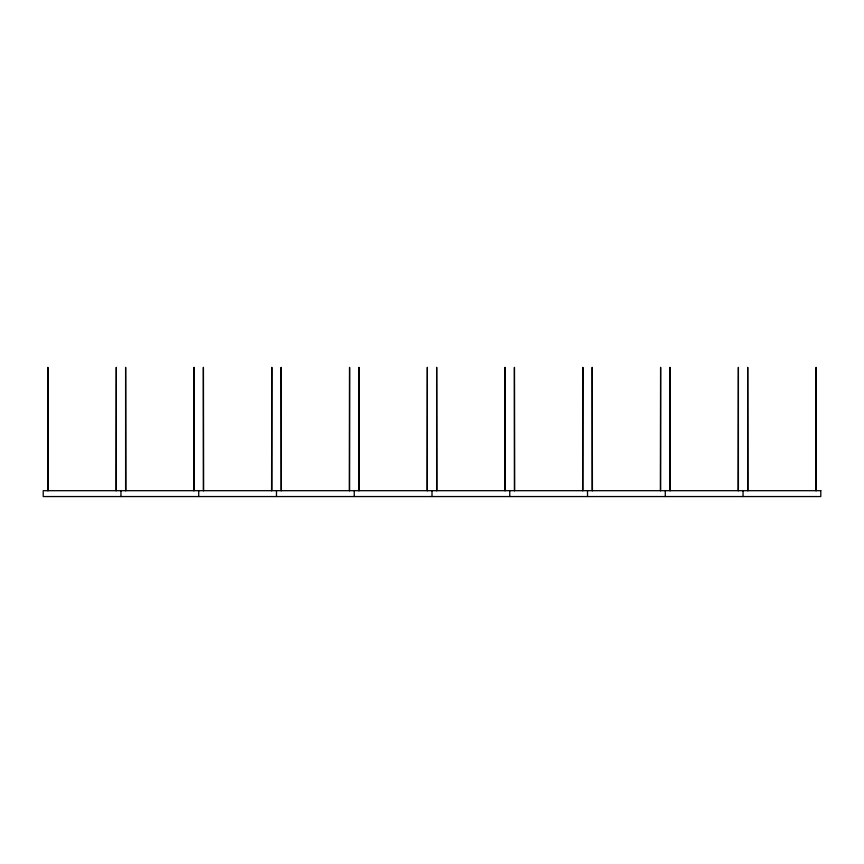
<?xml version="1.0" encoding="UTF-8"?>
<svg xmlns="http://www.w3.org/2000/svg" width="864" height="864" viewBox="0 0 864 864"><rect width="100%" height="100%" fill="white"/><g stroke="black" fill="none" stroke-linecap="round" stroke-linejoin="round"><path stroke-width="1.3" d="M47.887 367.448L48.092 490.687M116.273 367.448L116.068 490.687M125.647 367.448L125.852 490.687M194.033 367.448L193.828 490.687M203.407 367.448L203.612 490.687M271.793 367.448L271.588 490.687M281.167 367.448L281.372 490.687M349.553 367.448L349.348 490.687M358.927 367.448L359.132 490.687M427.313 367.448L427.108 490.687M436.687 367.448L436.892 490.687M505.073 367.448L504.868 490.687M514.447 367.448L514.652 490.687M582.833 367.448L582.628 490.687M592.207 367.448L592.412 490.687M660.593 367.448L660.388 490.687M669.967 367.448L670.172 490.687M738.353 367.448L738.148 490.687M747.727 367.448L747.932 490.687M816.113 367.448L815.908 490.687M816.156 367.448L816.156 490.687M747.684 367.448L747.684 490.687M743.04 490.687L743.04 496.552M738.396 367.448L738.396 490.687M669.924 367.448L669.924 490.687M665.28 490.687L665.28 496.552M660.636 367.448L660.636 490.687M592.164 367.448L592.164 490.687M587.52 490.687L587.52 496.552M582.876 367.448L582.876 490.687M514.404 367.448L514.404 490.687M509.76 490.687L509.76 496.552M505.116 367.448L505.116 490.687M436.644 367.448L436.644 490.687M432 490.687L432 496.552M427.356 367.448L427.356 490.687M358.884 367.448L358.884 490.687M354.24 490.687L354.24 496.552M349.596 367.448L349.596 490.687M281.124 367.448L281.124 490.687M276.48 490.687L276.48 496.552M271.836 367.448L271.836 490.687M203.364 367.448L203.364 490.687M198.72 490.687L198.72 496.552M194.076 367.448L194.076 490.687M125.604 367.448L125.604 490.687M120.96 490.687L120.96 496.552M116.316 367.448L116.316 490.687M47.844 367.448L47.844 490.687M820.8 490.687L43.2 490.687L43.2 496.552L820.8 496.552L820.8 490.687"/></g></svg>
